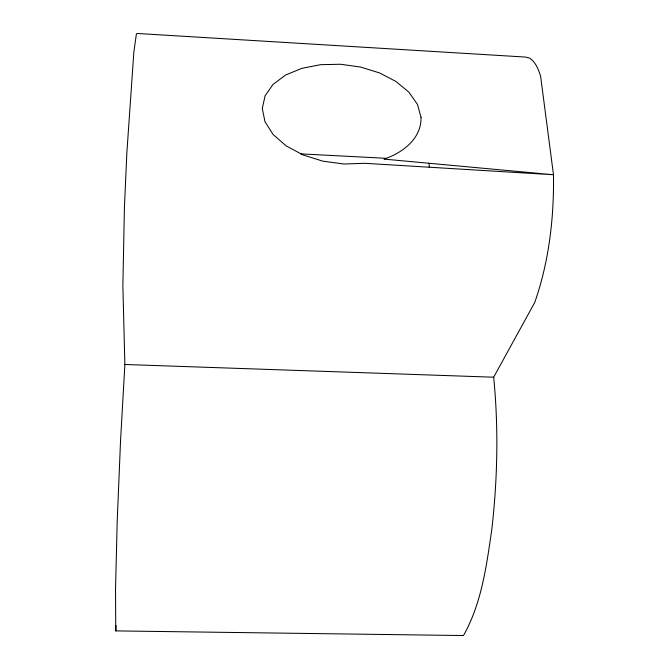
<?xml version="1.0" encoding="UTF-8"?>
<svg xmlns="http://www.w3.org/2000/svg" width="669" height="669" viewBox="0 0 669 669"><rect width="100%" height="100%" fill="white"/><g stroke="black" fill="none" stroke-linecap="round" stroke-linejoin="round"><path stroke-width="1" d="M115.762 630.9L115.536 588.812L117.2 521.343L120.545 440.846L124.869 364.488L122.87 285.763L124.417 207.641L126.851 152.875L133.859 51.998L136.351 34.253L136.994 33.45L525.566 57.074L529.689 58.144C535.744 62.25 538.461 69.434 540.594 76.124L553.489 174.751C554.066 217.91 549.057 261.663 534.698 302.53L493.672 377.207C498.656 427.876 497.569 479.046 491.79 529.605C486.514 565.673 481.68 603.321 463.466 635.55L115.762 630.9L116.08 625.699M124.869 364.488L493.672 377.207M300.473 153.862L385.963 158.302M429.005 163.228L429.306 167.384M421.018 117.301C421.654 138.659 402.42 152.984 383.998 159.105L553.489 174.751L364.772 163.303L343.841 164.005L322.726 161.137L302.965 154.907L285.998 145.775L273.044 134.427L264.974 121.699L262.29 108.512L265.083 95.784L273.061 84.386L285.588 75.053L301.769 68.355L320.501 64.684L340.563 64.257L360.658 67.067L379.524 72.921L395.964 81.476L408.901 92.18L417.456 104.381L421.018 117.301"/></g></svg>
